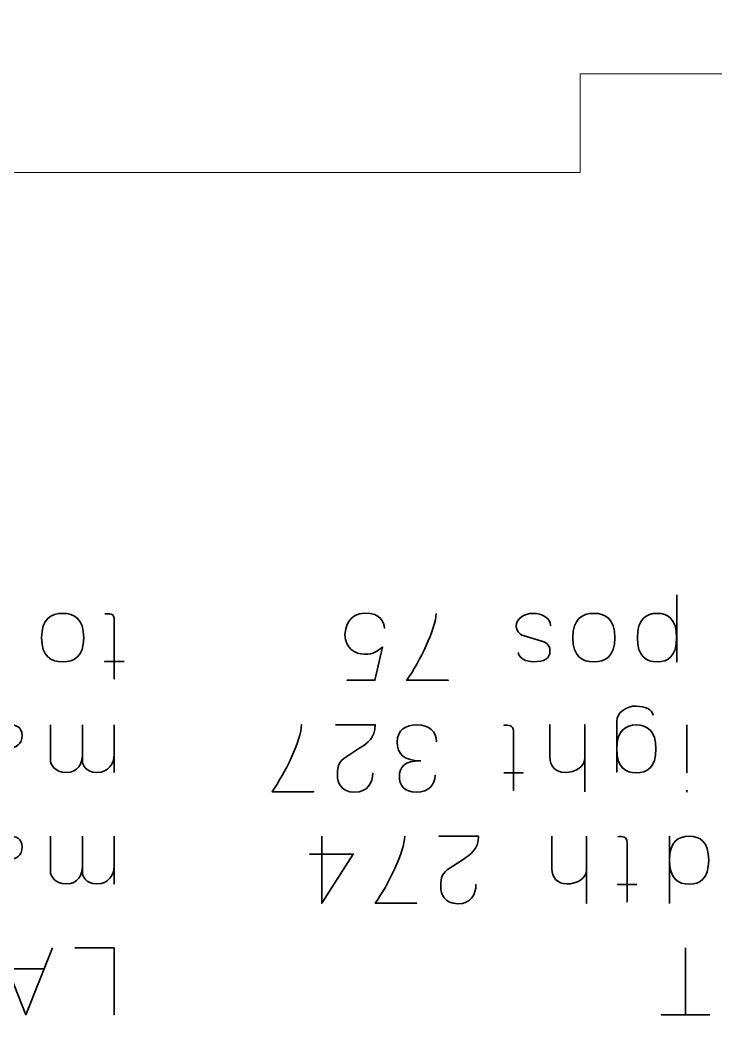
# Model space of a CAD drawing. Header units: inches. Extents: x 15 to 785, y -737 to -15.
# Drawn here: x 217.54 to 238.67, y -272.4 to -241.55 of the extents above; entities that cross this region are included whole.
import ezdxf

# ---------------------------------------------------------------- set-up
doc = ezdxf.new("R2010")
doc.units = ezdxf.units.IN
doc.header["$MEASUREMENT"] = 0
doc.layers.add('Layer 1', color=7, linetype='Continuous')

# ---------------------------------------------------------------- blocks, each defined once
blk = doc.blocks.new('block 13')
at = {"layer": 'Layer 1', "color": 13, "lineweight": 35, "true_color": 0xed6444}
blk.add_lwpolyline([(237.758, -269.727), (237.758, -271.761), (238.489, -271.761), (237.022, -271.761), (237.758, -271.761), (237.758, -269.727)], dxfattribs=at)
for points, knots in [([(237.49, -259.006), (237.49, -259.006), (237.49, -261.042), (237.49, -261.042), (237.49, -261.042), (237.49, -259.006), (237.49, -259.006)], [0, 0, 0, 0, 1, 1, 1, 2, 2, 2, 2]), ([(228.318, -261.601), (228.318, -261.601), (228.544, -260.591), (228.544, -260.591), (228.383, -260.727), (228.282, -260.808), (228.002, -260.808), (227.723, -260.808), (227.407, -260.619), (227.407, -260.224), (227.407, -260.052), (227.5, -259.559), (228.008, -259.559), (228.513, -259.559), (228.581, -259.849), (228.614, -260.015), (228.581, -259.849), (228.513, -259.559), (228.008, -259.559), (227.5, -259.559), (227.407, -260.052), (227.407, -260.224), (227.407, -260.619), (227.723, -260.808), (228.002, -260.808), (228.282, -260.808), (228.383, -260.727), (228.544, -260.591), (228.544, -260.591), (228.318, -261.601), (228.318, -261.601), (228.318, -261.601), (227.472, -261.601), (227.472, -261.601), (227.472, -261.601), (228.318, -261.601), (228.318, -261.601)], [0, 0, 0, 0, 1, 1, 1, 2, 2, 2, 3, 3, 3, 4, 4, 4, 5, 5, 5, 6, 6, 6, 7, 7, 7, 8, 8, 8, 9, 9, 9, 10, 10, 10, 11, 11, 11, 12, 12, 12, 12]), ([(230.178, -259.567), (230.172, -260.033), (229.679, -261.034), (229.284, -261.601), (229.284, -261.601), (230.545, -261.601), (230.545, -261.601), (230.545, -261.601), (229.284, -261.601), (229.284, -261.601), (229.679, -261.034), (230.172, -260.033), (230.178, -259.567)], [0, 0, 0, 0, 1, 1, 1, 2, 2, 2, 3, 3, 3, 4, 4, 4, 4]), ([(232.676, -260.755), (232.67, -260.825), (232.763, -261.023), (233.119, -261.037), (233.474, -261.045), (233.638, -260.933), (233.638, -260.715), (233.638, -260.495), (233.454, -260.428), (233.387, -260.408), (233.387, -260.408), (232.854, -260.25), (232.854, -260.25), (232.783, -260.233), (232.614, -260.157), (232.614, -259.948), (232.614, -259.739), (232.837, -259.567), (233.119, -259.567), (233.401, -259.567), (233.658, -259.716), (233.658, -259.937), (233.658, -259.716), (233.401, -259.567), (233.119, -259.567), (232.837, -259.567), (232.614, -259.739), (232.614, -259.948), (232.614, -260.157), (232.783, -260.233), (232.854, -260.25), (232.854, -260.25), (233.387, -260.408), (233.387, -260.408), (233.454, -260.428), (233.638, -260.495), (233.638, -260.715), (233.638, -260.933), (233.474, -261.045), (233.119, -261.037), (232.763, -261.023), (232.67, -260.825), (232.676, -260.755)], [0, 0, 0, 0, 1, 1, 1, 2, 2, 2, 3, 3, 3, 4, 4, 4, 5, 5, 5, 6, 6, 6, 7, 7, 7, 8, 8, 8, 9, 9, 9, 10, 10, 10, 11, 11, 11, 12, 12, 12, 13, 13, 13, 14, 14, 14, 14]), ([(235.611, -260.306), (235.611, -260.876), (235.32, -261.042), (234.97, -261.042), (234.618, -261.042), (234.33, -260.876), (234.33, -260.306), (234.33, -259.734), (234.618, -259.567), (234.97, -259.567), (235.32, -259.567), (235.611, -259.734), (235.611, -260.306)], [0, 0, 0, 0, 1, 1, 1, 2, 2, 2, 3, 3, 3, 4, 4, 4, 4]), ([(235.611, -260.306), (235.611, -260.876), (235.32, -261.042), (234.97, -261.042), (234.618, -261.042), (234.33, -260.876), (234.33, -260.306), (234.33, -259.734), (234.618, -259.567), (234.97, -259.567), (235.32, -259.567), (235.611, -259.734), (235.611, -260.306)], [0, 0, 0, 0, 1, 1, 1, 2, 2, 2, 3, 3, 3, 4, 4, 4, 4]), ([(236.892, -259.567), (236.565, -259.567), (236.294, -259.734), (236.294, -260.306), (236.294, -260.876), (236.565, -261.042), (236.892, -261.042), (237.22, -261.042), (237.487, -260.876), (237.487, -260.306), (237.487, -259.734), (237.22, -259.567), (236.892, -259.567)], [0, 0, 0, 0, 1, 1, 1, 2, 2, 2, 3, 3, 3, 4, 4, 4, 4]), ([(236.892, -259.567), (236.565, -259.567), (236.294, -259.734), (236.294, -260.306), (236.294, -260.876), (236.565, -261.042), (236.892, -261.042), (237.22, -261.042), (237.487, -260.876), (237.487, -260.306), (237.487, -259.734), (237.22, -259.567), (236.892, -259.567)], [0, 0, 0, 0, 1, 1, 1, 2, 2, 2, 3, 3, 3, 4, 4, 4, 4]), ([(236.254, -262.384), (235.966, -262.375), (235.665, -262.587), (235.665, -262.849), (235.665, -263.114), (235.665, -264.392), (235.665, -264.392), (235.665, -264.392), (235.665, -263.114), (235.665, -262.849), (235.665, -262.587), (235.966, -262.375), (236.254, -262.384), (236.536, -262.395), (236.742, -262.491), (236.773, -262.66), (236.742, -262.491), (236.536, -262.395), (236.254, -262.384)], [0, 0, 0, 0, 1, 1, 1, 2, 2, 2, 3, 3, 3, 4, 4, 4, 5, 5, 5, 6, 6, 6, 6]), ([(225.192, -264.987), (225.192, -264.987), (226.453, -264.987), (226.453, -264.987), (226.453, -264.987), (225.192, -264.987), (225.192, -264.987), (225.587, -264.42), (226.08, -263.419), (226.086, -262.953), (226.08, -263.419), (225.587, -264.42), (225.192, -264.987)], [0, 0, 0, 0, 1, 1, 1, 2, 2, 2, 3, 3, 3, 4, 4, 4, 4]), ([(227.119, -262.953), (227.119, -262.953), (228.329, -262.953), (228.329, -262.953), (228.318, -263.365), (228.098, -263.498), (227.858, -263.656), (227.858, -263.656), (227.376, -263.977), (227.376, -263.977), (227.175, -264.116), (227.178, -264.313), (227.178, -264.502), (227.178, -264.694), (227.297, -265.004), (227.697, -265.004), (228.101, -265.004), (228.25, -264.705), (228.25, -264.423), (228.25, -264.705), (228.101, -265.004), (227.697, -265.004), (227.297, -265.004), (227.178, -264.694), (227.178, -264.502), (227.178, -264.313), (227.175, -264.116), (227.376, -263.977), (227.376, -263.977), (227.858, -263.656), (227.858, -263.656), (228.098, -263.498), (228.318, -263.365), (228.329, -262.953), (228.329, -262.953), (227.119, -262.953), (227.119, -262.953)], [0, 0, 0, 0, 1, 1, 1, 2, 2, 2, 3, 3, 3, 4, 4, 4, 5, 5, 5, 6, 6, 6, 7, 7, 7, 8, 8, 8, 9, 9, 9, 10, 10, 10, 11, 11, 11, 12, 12, 12, 12]), ([(229.605, -262.953), (229.244, -262.953), (228.996, -263.103), (228.996, -263.475), (228.996, -263.848), (229.216, -264.048), (229.707, -264.048), (229.218, -264.045), (229.061, -264.245), (229.061, -264.516), (229.061, -264.787), (229.199, -264.998), (229.583, -264.998), (229.963, -264.998), (230.147, -264.759), (230.147, -264.488), (230.147, -264.759), (229.963, -264.998), (229.583, -264.998), (229.199, -264.998), (229.061, -264.787), (229.061, -264.516), (229.061, -264.245), (229.218, -264.045), (229.707, -264.048), (229.216, -264.048), (228.996, -263.848), (228.996, -263.475), (228.996, -263.103), (229.244, -262.953), (229.605, -262.953), (229.966, -262.953), (230.186, -263.162), (230.186, -263.464), (230.186, -263.162), (229.966, -262.953), (229.605, -262.953)], [0, 0, 0, 0, 1, 1, 1, 2, 2, 2, 3, 3, 3, 4, 4, 4, 5, 5, 5, 6, 6, 6, 7, 7, 7, 8, 8, 8, 9, 9, 9, 10, 10, 10, 11, 11, 11, 12, 12, 12, 12]), ([(232.526, -263.143), (232.526, -263.334), (232.526, -264.948), (232.526, -264.948), (232.526, -264.948), (232.526, -263.334), (232.526, -263.143), (232.526, -262.953), (232.377, -262.959), (232.238, -262.968), (232.377, -262.959), (232.526, -262.953), (232.526, -263.143)], [0, 0, 0, 0, 1, 1, 1, 2, 2, 2, 3, 3, 3, 4, 4, 4, 4]), ([(233.638, -263.944), (233.638, -264.201), (233.794, -264.395), (234.096, -264.4), (234.403, -264.406), (234.694, -264.22), (234.694, -263.975), (234.694, -264.22), (234.403, -264.406), (234.096, -264.4), (233.794, -264.395), (233.638, -264.201), (233.638, -263.944), (233.638, -263.687), (233.638, -262.953), (233.638, -262.953), (233.638, -262.953), (233.638, -263.687), (233.638, -263.944)], [0, 0, 0, 0, 1, 1, 1, 2, 2, 2, 3, 3, 3, 4, 4, 4, 5, 5, 5, 6, 6, 6, 6]), ([(234.694, -264.987), (234.694, -264.987), (234.694, -262.953), (234.694, -262.953), (234.694, -262.953), (234.694, -264.987), (234.694, -264.987)], [0, 0, 0, 0, 1, 1, 1, 2, 2, 2, 2]), ([(236.858, -263.687), (236.858, -263.123), (236.59, -262.959), (236.263, -262.959), (235.935, -262.959), (235.665, -263.123), (235.665, -263.687), (235.665, -264.251), (235.935, -264.415), (236.263, -264.415), (236.59, -264.415), (236.858, -264.251), (236.858, -263.687)], [0, 0, 0, 0, 1, 1, 1, 2, 2, 2, 3, 3, 3, 4, 4, 4, 4]), ([(236.858, -263.687), (236.858, -263.123), (236.59, -262.959), (236.263, -262.959), (235.935, -262.959), (235.665, -263.123), (235.665, -263.687), (235.665, -264.251), (235.935, -264.415), (236.263, -264.415), (236.59, -264.415), (236.858, -264.251), (236.858, -263.687)], [0, 0, 0, 0, 1, 1, 1, 2, 2, 2, 3, 3, 3, 4, 4, 4, 4]), ([(237.798, -262.956), (237.798, -262.956), (237.798, -264.403), (237.798, -264.403), (237.798, -264.403), (237.798, -262.951), (237.798, -262.956)], [0, 0, 0, 0, 1, 1, 1, 2, 2, 2, 2]), ([(232.233, -264.415), (232.233, -264.415), (232.822, -264.415), (232.822, -264.415), (232.822, -264.415), (232.233, -264.415), (232.233, -264.415)], [0, 0, 0, 0, 1, 1, 1, 2, 2, 2, 2]), ([(237.798, -264.939), (237.798, -264.939), (237.798, -264.99), (237.798, -264.99), (237.798, -264.99), (237.798, -264.939), (237.798, -264.939)], [0, 0, 0, 0, 1, 1, 1, 2, 2, 2, 2]), ([(226.701, -266.34), (226.701, -266.34), (226.701, -268.374), (226.701, -268.374), (226.701, -268.374), (227.661, -266.882), (227.661, -266.882), (227.661, -266.882), (226.34, -266.882), (226.34, -266.882), (226.34, -266.882), (227.661, -266.882), (227.661, -266.882), (227.661, -266.882), (226.701, -268.374), (226.701, -268.374), (226.701, -268.374), (226.701, -266.34), (226.701, -266.34)], [0, 0, 0, 0, 1, 1, 1, 2, 2, 2, 3, 3, 3, 4, 4, 4, 5, 5, 5, 6, 6, 6, 6]), ([(229.224, -266.34), (229.218, -266.806), (228.725, -267.807), (228.33, -268.374), (228.33, -268.374), (229.591, -268.374), (229.591, -268.374), (229.591, -268.374), (228.33, -268.374), (228.33, -268.374), (228.725, -267.807), (229.218, -266.806), (229.224, -266.34)], [0, 0, 0, 0, 1, 1, 1, 2, 2, 2, 3, 3, 3, 4, 4, 4, 4]), ([(230.257, -266.34), (230.257, -266.34), (231.468, -266.34), (231.468, -266.34), (231.456, -266.752), (231.236, -266.885), (230.996, -267.043), (230.996, -267.043), (230.514, -267.364), (230.514, -267.364), (230.314, -267.502), (230.317, -267.7), (230.317, -267.889), (230.317, -268.08), (230.435, -268.391), (230.836, -268.391), (231.239, -268.391), (231.388, -268.092), (231.388, -267.81), (231.388, -268.092), (231.239, -268.391), (230.836, -268.391), (230.435, -268.391), (230.317, -268.08), (230.317, -267.889), (230.317, -267.7), (230.314, -267.502), (230.514, -267.364), (230.514, -267.364), (230.996, -267.043), (230.996, -267.043), (231.236, -266.885), (231.456, -266.752), (231.468, -266.34), (231.468, -266.34), (230.257, -266.34), (230.257, -266.34)], [0, 0, 0, 0, 1, 1, 1, 2, 2, 2, 3, 3, 3, 4, 4, 4, 5, 5, 5, 6, 6, 6, 7, 7, 7, 8, 8, 8, 9, 9, 9, 10, 10, 10, 11, 11, 11, 12, 12, 12, 12]), ([(233.695, -266.34), (233.695, -266.34), (233.695, -267.074), (233.695, -267.33), (233.695, -267.587), (233.85, -267.782), (234.152, -267.787), (234.459, -267.793), (234.75, -267.607), (234.75, -267.361), (234.75, -267.607), (234.459, -267.793), (234.152, -267.787), (233.85, -267.782), (233.695, -267.587), (233.695, -267.33), (233.695, -267.074), (233.695, -266.34), (233.695, -266.34)], [0, 0, 0, 0, 1, 1, 1, 2, 2, 2, 3, 3, 3, 4, 4, 4, 5, 5, 5, 6, 6, 6, 6]), ([(234.75, -266.34), (234.75, -266.34), (234.75, -268.374), (234.75, -268.374), (234.75, -268.374), (234.75, -266.34), (234.75, -266.34)], [0, 0, 0, 0, 1, 1, 1, 2, 2, 2, 2]), ([(235.696, -266.354), (235.834, -266.346), (235.983, -266.34), (235.983, -266.529), (235.983, -266.721), (235.983, -268.335), (235.983, -268.335), (235.983, -268.335), (235.983, -266.721), (235.983, -266.529), (235.983, -266.34), (235.834, -266.346), (235.696, -266.354)], [0, 0, 0, 0, 1, 1, 1, 2, 2, 2, 3, 3, 3, 4, 4, 4, 4]), ([(237.265, -268.379), (237.265, -268.379), (237.265, -266.34), (237.265, -266.34), (237.265, -266.34), (237.265, -268.379), (237.265, -268.379)], [0, 0, 0, 0, 1, 1, 1, 2, 2, 2, 2]), ([(237.866, -267.796), (237.538, -267.796), (237.268, -267.632), (237.268, -267.068), (237.268, -266.504), (237.538, -266.34), (237.866, -266.34), (238.193, -266.34), (238.461, -266.504), (238.461, -267.068), (238.461, -267.632), (238.193, -267.796), (237.866, -267.796)], [0, 0, 0, 0, 1, 1, 1, 2, 2, 2, 3, 3, 3, 4, 4, 4, 4]), ([(237.866, -267.796), (237.538, -267.796), (237.268, -267.632), (237.268, -267.068), (237.268, -266.504), (237.538, -266.34), (237.866, -266.34), (238.193, -266.34), (238.461, -266.504), (238.461, -267.068), (238.461, -267.632), (238.193, -267.796), (237.866, -267.796)], [0, 0, 0, 0, 1, 1, 1, 2, 2, 2, 3, 3, 3, 4, 4, 4, 4]), ([(236.279, -267.801), (236.279, -267.801), (235.69, -267.801), (235.69, -267.801), (235.69, -267.801), (236.279, -267.801), (236.279, -267.801)], [0, 0, 0, 0, 1, 1, 1, 2, 2, 2, 2])]:
    blk.add_open_spline(points, degree=3, knots=knots, dxfattribs=at)
blk = doc.blocks.new('block 14')
at = {"layer": 'Layer 1', "color": 13, "lineweight": 35, "true_color": 0xed6444}
for points, knots in [([(219.47, -260.306), (219.47, -260.876), (219.179, -261.042), (218.829, -261.042), (218.477, -261.042), (218.189, -260.876), (218.189, -260.306), (218.189, -259.734), (218.477, -259.567), (218.829, -259.567), (219.179, -259.567), (219.47, -259.734), (219.47, -260.306)], [0, 0, 0, 0, 1, 1, 1, 2, 2, 2, 3, 3, 3, 4, 4, 4, 4]), ([(219.47, -260.306), (219.47, -260.876), (219.179, -261.042), (218.829, -261.042), (218.477, -261.042), (218.189, -260.876), (218.189, -260.306), (218.189, -259.734), (218.477, -259.567), (218.829, -259.567), (219.179, -259.567), (219.47, -259.734), (219.47, -260.306)], [0, 0, 0, 0, 1, 1, 1, 2, 2, 2, 3, 3, 3, 4, 4, 4, 4]), ([(220.111, -259.581), (220.249, -259.573), (220.398, -259.567), (220.398, -259.756), (220.398, -259.948), (220.398, -261.561), (220.398, -261.561), (220.398, -261.561), (220.398, -259.948), (220.398, -259.756), (220.398, -259.567), (220.249, -259.573), (220.111, -259.581)], [0, 0, 0, 0, 1, 1, 1, 2, 2, 2, 3, 3, 3, 4, 4, 4, 4]), ([(220.695, -261.028), (220.695, -261.028), (220.105, -261.028), (220.105, -261.028), (220.105, -261.028), (220.695, -261.028), (220.695, -261.028)], [0, 0, 0, 0, 1, 1, 1, 2, 2, 2, 2]), ([(216.569, -263.323), (216.653, -263.202), (216.944, -262.928), (217.175, -262.937), (217.409, -262.945), (217.596, -263.019), (217.596, -263.278), (217.596, -263.541), (217.438, -263.65), (217.139, -263.678), (216.843, -263.707), (216.71, -263.752), (216.569, -263.791), (216.71, -263.752), (216.843, -263.707), (217.139, -263.678), (217.438, -263.65), (217.596, -263.541), (217.596, -263.278), (217.596, -263.019), (217.409, -262.945), (217.175, -262.937), (216.944, -262.928), (216.653, -263.202), (216.569, -263.323)], [0, 0, 0, 0, 1, 1, 1, 2, 2, 2, 3, 3, 3, 4, 4, 4, 5, 5, 5, 6, 6, 6, 7, 7, 7, 8, 8, 8, 8]), ([(218.458, -262.953), (218.458, -262.953), (218.458, -263.896), (218.458, -264.026), (218.458, -264.155), (218.582, -264.398), (218.94, -264.4), (219.298, -264.403), (219.428, -264.124), (219.428, -263.865), (219.428, -264.124), (219.298, -264.403), (218.94, -264.4), (218.582, -264.398), (218.458, -264.155), (218.458, -264.026), (218.458, -263.896), (218.458, -262.953), (218.458, -262.953)], [0, 0, 0, 0, 1, 1, 1, 2, 2, 2, 3, 3, 3, 4, 4, 4, 5, 5, 5, 6, 6, 6, 6]), ([(219.428, -262.953), (219.428, -262.953), (219.428, -263.896), (219.428, -264.026), (219.428, -264.155), (219.513, -264.398), (219.871, -264.4), (220.229, -264.403), (220.39, -264.124), (220.39, -263.865), (220.39, -264.124), (220.229, -264.403), (219.871, -264.4), (219.513, -264.398), (219.428, -264.155), (219.428, -264.026), (219.428, -263.896), (219.428, -262.953), (219.428, -262.953)], [0, 0, 0, 0, 1, 1, 1, 2, 2, 2, 3, 3, 3, 4, 4, 4, 5, 5, 5, 6, 6, 6, 6]), ([(220.39, -262.953), (220.39, -262.953), (220.39, -264.4), (220.39, -264.4), (220.39, -264.4), (220.39, -262.953), (220.39, -262.953)], [0, 0, 0, 0, 1, 1, 1, 2, 2, 2, 2]), ([(216.569, -266.71), (216.653, -266.589), (216.944, -266.315), (217.175, -266.323), (217.409, -266.332), (217.596, -266.405), (217.596, -266.665), (217.596, -266.927), (217.438, -267.037), (217.139, -267.065), (216.843, -267.093), (216.71, -267.139), (216.569, -267.178), (216.71, -267.139), (216.843, -267.093), (217.139, -267.065), (217.438, -267.037), (217.596, -266.927), (217.596, -266.665), (217.596, -266.405), (217.409, -266.332), (217.175, -266.323), (216.944, -266.315), (216.653, -266.589), (216.569, -266.71)], [0, 0, 0, 0, 1, 1, 1, 2, 2, 2, 3, 3, 3, 4, 4, 4, 5, 5, 5, 6, 6, 6, 7, 7, 7, 8, 8, 8, 8]), ([(218.458, -266.34), (218.458, -266.34), (218.458, -267.283), (218.458, -267.412), (218.458, -267.542), (218.582, -267.785), (218.94, -267.787), (219.298, -267.79), (219.428, -267.511), (219.428, -267.252), (219.428, -267.511), (219.298, -267.79), (218.94, -267.787), (218.582, -267.785), (218.458, -267.542), (218.458, -267.412), (218.458, -267.283), (218.458, -266.34), (218.458, -266.34)], [0, 0, 0, 0, 1, 1, 1, 2, 2, 2, 3, 3, 3, 4, 4, 4, 5, 5, 5, 6, 6, 6, 6]), ([(219.428, -266.34), (219.428, -266.34), (219.428, -267.283), (219.428, -267.412), (219.428, -267.542), (219.513, -267.785), (219.871, -267.787), (220.229, -267.79), (220.39, -267.511), (220.39, -267.252), (220.39, -267.511), (220.229, -267.79), (219.871, -267.787), (219.513, -267.785), (219.428, -267.542), (219.428, -267.412), (219.428, -267.283), (219.428, -266.34), (219.428, -266.34)], [0, 0, 0, 0, 1, 1, 1, 2, 2, 2, 3, 3, 3, 4, 4, 4, 5, 5, 5, 6, 6, 6, 6]), ([(220.39, -266.34), (220.39, -266.34), (220.39, -267.787), (220.39, -267.787), (220.39, -267.787), (220.39, -266.34), (220.39, -266.34)], [0, 0, 0, 0, 1, 1, 1, 2, 2, 2, 2]), ([(218.521, -269.727), (218.521, -269.727), (217.715, -271.761), (217.715, -271.761), (217.715, -271.761), (216.905, -269.727), (216.905, -269.727), (216.905, -269.727), (217.715, -271.761), (217.715, -271.761), (217.715, -271.761), (218.521, -269.727), (218.521, -269.727)], [0, 0, 0, 0, 1, 1, 1, 2, 2, 2, 3, 3, 3, 4, 4, 4, 4]), ([(219.202, -269.727), (219.202, -269.727), (220.39, -269.727), (220.39, -269.727), (220.39, -269.727), (220.39, -271.761), (220.39, -271.761), (220.39, -271.761), (220.39, -269.727), (220.39, -269.727), (220.39, -269.727), (219.202, -269.727), (219.202, -269.727)], [0, 0, 0, 0, 1, 1, 1, 2, 2, 2, 3, 3, 3, 4, 4, 4, 4]), ([(218.267, -270.367), (218.267, -270.367), (217.162, -270.367), (217.162, -270.367), (217.162, -270.367), (218.267, -270.367), (218.267, -270.367)], [0, 0, 0, 0, 1, 1, 1, 2, 2, 2, 2])]:
    blk.add_open_spline(points, degree=3, knots=knots, dxfattribs=at)

msp = doc.modelspace()

# ---------------------------------------------------------------- linework, layer by layer
at = {"layer": 'Layer 1', "color": 179, "lineweight": 9, "true_color": 0x231f20}
msp.add_lwpolyline([(181.535, -260.794), (181.536, -246.171), (189.567, -246.171), (189.567, -243.171), (197.567, -243.171), (197.567, -246.171), (234.56, -246.171), (234.56, -243.171), (242.56, -243.171), (242.56, -246.171), (279.56, -246.171), (279.56, -243.171), (287.56, -243.171), (287.56, -246.171), (295.535, -246.171), (295.535, -260.794)], dxfattribs=at)
at = {"layer": 'Layer 1', "color": 179, "lineweight": 35, "true_color": 0x231f20}
msp.add_open_spline([(785, -570), (785, -578.284), (778.285, -585), (770.001, -585), (770.001, -585), (30.001, -585), (30.001, -585), (21.716, -585), (15.001, -578.284), (15.001, -570), (15.001, -570), (15.001, -30), (15.001, -30), (15.001, -21.716), (21.716, -15), (30.001, -15), (30.001, -15), (770.001, -15), (770.001, -15), (778.285, -15), (785, -21.716), (785, -30), (785, -30), (785, -570), (785, -570)], degree=3, knots=[0, 0, 0, 0, 1, 1, 1, 2, 2, 2, 3, 3, 3, 4, 4, 4, 5, 5, 5, 6, 6, 6, 7, 7, 7, 8, 8, 8, 8], dxfattribs=at)
at = {"layer": 'Layer 1', "color": 179, "lineweight": 20, "true_color": 0x231f20}
msp.add_open_spline([(79.451, -90.671), (79.451, -90.671), (80.451, -90.671), (80.451, -90.671), (80.451, -90.671), (80.451, -90.698), (80.451, -90.698), (81.831, -90.698), (82.951, -89.579), (82.951, -88.199), (82.951, -88.199), (82.951, -87.703), (82.951, -87.703), (82.951, -87.703), (293.825, -87.703), (293.825, -87.703), (296.586, -87.703), (298.826, -89.942), (298.826, -92.703), (298.826, -92.703), (298.826, -292.703), (298.826, -292.703), (298.826, -295.464), (296.586, -297.703), (293.825, -297.703), (293.825, -297.703), (36.826, -297.703), (36.826, -297.703), (34.065, -297.703), (31.826, -295.464), (31.826, -292.703), (31.826, -292.703), (31.826, -105.198), (31.826, -105.198), (31.826, -105.198), (31.826, -105.218), (31.826, -105.218), (31.826, -103.837), (32.945, -102.718), (34.326, -102.718), (34.326, -102.718), (34.326, -102.699), (34.326, -102.699), (34.326, -102.699), (44.446, -102.699), (44.446, -102.699), (44.446, -102.699), (44.446, -120.699), (44.446, -120.699), (44.446, -120.699), (48.446, -120.699), (48.446, -120.699), (48.446, -120.699), (48.446, -102.699), (48.446, -102.699), (48.446, -102.699), (74.451, -102.699), (74.451, -102.699), (75.832, -102.699), (76.951, -101.579), (76.951, -100.199), (76.951, -100.199), (76.951, -93.171), (76.951, -93.171), (76.951, -91.79), (78.07, -90.671), (79.451, -90.671)], degree=3, knots=[0, 0, 0, 0, 1, 1, 1, 2, 2, 2, 3, 3, 3, 4, 4, 4, 5, 5, 5, 6, 6, 6, 7, 7, 7, 8, 8, 8, 9, 9, 9, 10, 10, 10, 11, 11, 11, 12, 12, 12, 13, 13, 13, 14, 14, 14, 15, 15, 15, 16, 16, 16, 17, 17, 17, 18, 18, 18, 19, 19, 19, 20, 20, 20, 21, 21, 21, 22, 22, 22, 22], dxfattribs=at)

# ---------------------------------------------------------------- block references
at = {"layer": 'Layer 1'}
for name in ['block 14', 'block 13']:
    msp.add_blockref(name, (0, 0), dxfattribs=at)

doc.saveas('drawing.dxf')
